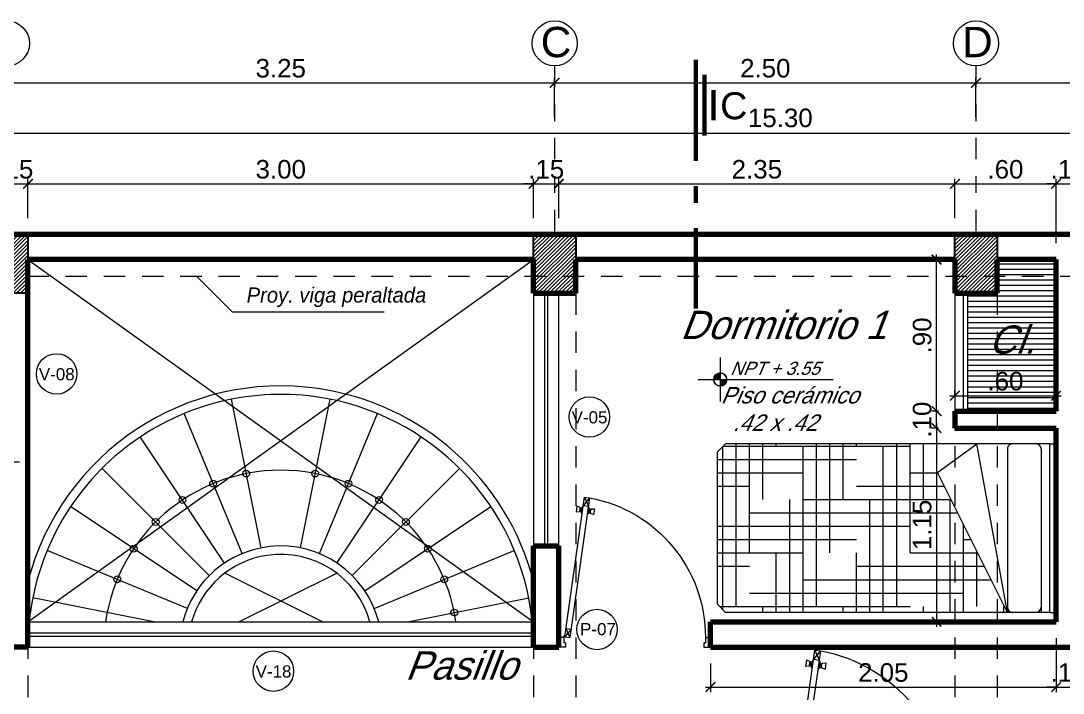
# Model space of a CAD drawing. Header units: millimetres. Extents: x 3779 to 7711, y 1445 to 3132.
# Drawn here: x 3859.78 to 3865.96, y 1469.61 to 1473.6 of the extents above; entities that cross this region are included whole.
import ezdxf

# ---------------------------------------------------------------- set-up
doc = ezdxf.new("R2010")
doc.units = ezdxf.units.MM
doc.header["$PDMODE"] = 3
for name, pattern in [('ACAD_ISO10W100', [18.5, 12, -3, 0.5, -3]), ('DASHDOTX2', [50.8, 25.4, -12.7, 0, -12.7]), ('HIDDEN', [9.525, 6.35, -3.175])]:
    doc.linetypes.add(name, pattern=pattern)
for name, color, linetype, lineweight in [('cotas', 7, 'Continuous', 5), ('EJES', 20, 'DASHDOTX2', 9), ('LINEA-DE-CORTE', 6, 'ACAD_ISO10W100', 60), ('MOBILIARIOS', 151, 'Continuous', 5), ('PERSONA', 7, 'Continuous', 9), ('pluma 0.0', 33, 'Continuous', 0), ('pluma 1', 1, 'Continuous', 9), ('pluma 1.5', 14, 'Continuous', 15), ('pluma 2', 2, 'Continuous', 20), ('pluma 2.5', 30, 'Continuous', 25), ('pluma 8', 98, 'Continuous', 80), ('proyecciones', 32, 'HIDDEN', 9), ('PUERTAS', 33, 'Continuous', 9), ('TEXTO', 7, 'Continuous', 9), ('TEXTURAS', 35, 'Continuous', 5)]:
    doc.layers.add(name, color=color, linetype=linetype, lineweight=lineweight)
doc.styles.add('nombreambiente', font='stylu.ttf', dxfattribs={"oblique": 20})
doc.styles.get("Standard").update_dxf_attribs({"font": 'arial.ttf'})
doc.styles.add('TIMES', font='arial.ttf', dxfattribs={"height": 0.11})
doc.dimstyles.new('julio', dxfattribs={"dimtxt": 0.11, "dimasz": 0.057, "dimexe": 0.03, "dimexo": 0.097, "dimgap": 0.0295, "dimtad": 1, "dimzin": 4, "dimdsep": 46, "dimtxsty": 'TIMES', "dimblk": 'ARCHTICK', "dimcen": 0, "dimdle": 0.03, "dimclrd": 256, "dimclre": 256, "dimclrt": 256, "dimadec": 0, "dimazin": 0, "dimtfac": 1, "dimtix": 1, "dimtmove": 2, "dimatfit": 2, "dimldrblk": 'ARCHTICK', "dimfxl": 1, "dimtolj": 1, "dimtzin": 0, "dimlwd": 5, "dimlwe": 5, "dimarcsym": 0})

# ---------------------------------------------------------------- blocks, each defined once
blk = doc.blocks.new('cama1')
at = {"layer": 'pluma 0.0'}
h = blk.add_hatch(dxfattribs=at)
h.set_pattern_fill('HOUND', color=256, scale=0.05)
h.set_pattern_definition([(0, (-1401.63408, -856.832175), (0.3175, 0.079375), [1.27, -0.635]), (90, (-1401.63408, -856.832175), (-0.079375, -0.3175), [1.27, -0.635])])
h.paths.add_polyline_path([(3891.7754, 1556.0798), (3891.7254, 1556.1298), (3891.7254, 1557.0298), (3891.7754, 1557.0798), (3893.0579, 1557.0798), (3893.104, 1556.9615), (3893.0337, 1556.9106), (3893.4481, 1556.0798)])
at = {"layer": 'MOBILIARIOS'}
for p, q in [((3891.7754, 1557.0798), (3891.7254, 1557.0298)), ((3891.7254, 1557.0298), (3891.7254, 1556.1298)), ((3893.2671, 1557.0798), (3891.7754, 1557.0798)), ((3893.0337, 1556.9106), (3893.2671, 1557.0798)), ((3893.4481, 1556.0798), (3893.2671, 1557.0798)), ((3893.6981, 1557.0798), (3893.2671, 1557.0798)), ((3893.4481, 1557.0498), (3893.4481, 1556.0798)), ((3893.6161, 1557.0798), (3893.4781, 1557.0798)), ((3893.6481, 1557.0478), (3893.6481, 1556.0798)), ((3893.6981, 1557.0798), (3893.6981, 1556.0798)), ((3893.6981, 1557.0798), (3893.7254, 1557.0798)), ((3893.7254, 1557.0798), (3893.7254, 1556.0798)), ((3893.4481, 1556.0798), (3893.0337, 1556.9106)), ((3891.7254, 1556.1298), (3891.7754, 1556.0798)), ((3893.4481, 1556.0798), (3891.7754, 1556.0798)), ((3893.6981, 1556.0798), (3893.4481, 1556.0798)), ((3893.6181, 1556.0798), (3893.4781, 1556.0798)), ((3893.6981, 1556.0798), (3893.7254, 1556.0798))]:
    blk.add_line(p, q, dxfattribs=at)
for centre, radius, start, end in [((3893.4781, 1557.0498), 0.03, 89.99998, 180.00004), ((3893.6161, 1557.0478), 0.032, 359.99992, 89.99995), ((3893.4781, 1556.1098), 0.03, 180, 270), ((3893.6181, 1556.1098), 0.03, 270.11268, 359.62857)]:
    blk.add_arc(centre, radius, start, end, dxfattribs=at)
blk = doc.blocks.new('eqwqewr')
at = {"layer": 'PUERTAS'}
for p, q in [((0.1178, 0.7625, 4483.175), (0.0879, 0.7582, 4483.175)), ((0.0879, 0.7582, 4483.175), (0.2051, -0.0706, 4483.175)), ((0.235, -0.0663, 4483.175), (0.1178, 0.7625, 4483.175)), ((0.0589, 0.6934, 4483.175), (0.0637, 0.6595, 4483.175)), ((0.0799, 0.6922, 4483.175), (0.0589, 0.6934, 4483.175)), ((0.0806, 0.6868, 4483.175), (0.0799, 0.6922, 4483.175)), ((0.084, 0.6873, 4483.175), (0.0806, 0.6868, 4483.175)), ((0.0828, 0.6718, 4483.175), (0.0806, 0.6868, 4483.175)), ((0.0862, 0.6723, 4483.175), (0.0828, 0.6718, 4483.175)), ((0.0828, 0.6718, 4483.175), (0.0835, 0.6664, 4483.175)), ((0.0871, 0.6898, 4483.175), (0.0837, 0.6893, 4483.175)), ((0.084, 0.6873, 4483.175), (0.0837, 0.6893, 4483.175)), ((0.0862, 0.6723, 4483.175), (0.084, 0.6873, 4483.175)), ((0.0862, 0.6723, 4483.175), (0.0864, 0.6703, 4483.175)), ((0.0898, 0.6708, 4483.175), (0.0864, 0.6703, 4483.175)), ((0.0902, 0.693, 4483.175), (0.0868, 0.6925, 4483.175)), ((0.0871, 0.6898, 4483.175), (0.0868, 0.6925, 4483.175)), ((0.0898, 0.6708, 4483.175), (0.0871, 0.6898, 4483.175)), ((0.0898, 0.6708, 4483.175), (0.0902, 0.6681, 4483.175)), ((0.0942, 0.704, 4483.175), (0.0902, 0.693, 4483.175)), ((0.0936, 0.6685, 4483.175), (0.0902, 0.693, 4483.175)), ((0.0936, 0.6685, 4483.175), (0.0902, 0.6681, 4483.175)), ((0.1005, 0.6591, 4483.175), (0.0936, 0.6685, 4483.175)), ((0.0955, 0.7042, 4483.175), (0.0942, 0.704, 4483.175)), ((0.1005, 0.6591, 4483.175), (0.0942, 0.704, 4483.175)), ((0.1248, 0.713, 4483.175), (0.0949, 0.7087, 4483.175)), ((0.0987, 0.6817, 4483.175), (0.0987, 0.6817, 4483.175)), ((0.0987, 0.6817, 4483.175), (0.0987, 0.6817, 4483.175)), ((0.1254, 0.7084, 4483.175), (0.1268, 0.7086, 4483.175)), ((0.1331, 0.6637, 4483.175), (0.1268, 0.7086, 4483.175)), ((0.1268, 0.7086, 4483.175), (0.1336, 0.6992, 4483.175)), ((0.1331, 0.6637, 4483.175), (0.1371, 0.6747, 4483.175)), ((0.1336, 0.6992, 4483.175), (0.137, 0.6996, 4483.175)), ((0.1371, 0.6747, 4483.175), (0.1336, 0.6992, 4483.175)), ((0.1374, 0.6969, 4483.175), (0.137, 0.6996, 4483.175)), ((0.1371, 0.6747, 4483.175), (0.1405, 0.6752, 4483.175)), ((0.1374, 0.6969, 4483.175), (0.1408, 0.6974, 4483.175)), ((0.1401, 0.6779, 4483.175), (0.1374, 0.6969, 4483.175)), ((0.1401, 0.6779, 4483.175), (0.1435, 0.6784, 4483.175)), ((0.1401, 0.6779, 4483.175), (0.1405, 0.6752, 4483.175)), ((0.1411, 0.6954, 4483.175), (0.1408, 0.6974, 4483.175)), ((0.1411, 0.6954, 4483.175), (0.1445, 0.6958, 4483.175)), ((0.1432, 0.6804, 4483.175), (0.1411, 0.6954, 4483.175)), ((0.1432, 0.6804, 4483.175), (0.1466, 0.6809, 4483.175)), ((0.1432, 0.6804, 4483.175), (0.1435, 0.6784, 4483.175)), ((0.1437, 0.7013, 4483.175), (0.1635, 0.7082, 4483.175)), ((0.1445, 0.6958, 4483.175), (0.1437, 0.7013, 4483.175)), ((0.1466, 0.6809, 4483.175), (0.1445, 0.6958, 4483.175)), ((0.1466, 0.6809, 4483.175), (0.1474, 0.6755, 4483.175)), ((0.1474, 0.6755, 4483.175), (0.1684, 0.6743, 4483.175)), ((0.1635, 0.7082, 4483.175), (0.1684, 0.6743, 4483.175)), ((0.0835, 0.6664, 4483.175), (0.0637, 0.6595, 4483.175)), ((0.1019, 0.6593, 4483.175), (0.1005, 0.6591, 4483.175)), ((0.1318, 0.6635, 4483.175), (0.1331, 0.6637, 4483.175)), ((0.228, -0.0168, 4483.175), (0.1981, -0.021, 4483.175)), ((-0.5995, -0.0707, 4483.175), (-0.6297, -0.0707, 4483.175)), ((-0.6297, -0.0707, 4483.175), (-0.6297, -0.1273, 4483.175)), ((-0.5995, -0.0707, 4483.175), (-0.5995, -0.1019, 4483.175)), ((-0.5909, -0.1019, 4483.175), (-0.5995, -0.1019, 4483.175)), ((-0.5909, -0.1019, 4483.175), (-0.5909, -0.1273, 4483.175)), ((0.235, -0.0663, 4483.175), (0.2051, -0.0706, 4483.175)), ((0.2315, -0.1019, 4483.175), (0.2401, -0.1019, 4483.175)), ((0.2315, -0.1019, 4483.175), (0.2315, -0.1273, 4483.175)), ((0.2401, -0.0707, 4483.175), (0.2401, -0.1019, 4483.175)), ((0.2401, -0.0707, 4483.175), (0.2703, -0.0707, 4483.175)), ((0.2401, -0.0707, 4483.175), (0.2401, -0.1019, 4483.175)), ((0.2703, -0.0707, 4483.175), (0.2703, -0.1273, 4483.175)), ((-0.5909, -0.1273, 4483.175), (-0.6297, -0.1273, 4483.175)), ((0.2315, -0.1273, 4483.175), (0.2703, -0.1273, 4483.175))]:
    blk.add_line(p, q, dxfattribs=at)
for radius in [0.00461, 0.000461]:
    blk.add_circle((0.2397, -0.0661, 4483.175), radius, dxfattribs=at)
at = {"layer": 'TEXTURAS', "linetype": 'Continuous', "extrusion": (-4.60854e-07, -6.59516e-08, 1)}
for p, q in [((0.0879, 0.7582, 4483.175), (0.1248, 0.713, 4483.175)), ((0.1178, 0.7625, 4483.175), (0.0949, 0.7087, 4483.175)), ((0.1981, -0.021, 4483.175), (0.235, -0.0663, 4483.175)), ((0.228, -0.0168, 4483.175), (0.2051, -0.0706, 4483.175))]:
    blk.add_line(p, q, dxfattribs=at)
at = {"layer": 'TEXTURAS'}
blk.add_arc((0.2406, -0.0678, 4483.175), 0.8401, 100.4752, 180.1986, dxfattribs=at)
blk = doc.blocks.new('iiuyu')
at = {"layer": 'pluma 1', "ltscale": 0.3}
h = blk.add_hatch(color=256, dxfattribs=at)
h.paths.add_polyline_path([(1118.6362, 393.0279, 0.414214), (1118.5977, 392.9893), (1118.6362, 392.9893)])
h.paths.add_polyline_path([(1118.6747, 392.9893), (1118.6362, 392.9893), (1118.6362, 392.9508, 0.414214)])
for p, q in [((1118.6362, 393.1195), (1118.6362, 392.8592)), ((1118.506, 392.9893), (1119.307, 392.9893))]:
    blk.add_line(p, q, dxfattribs=at)
blk.add_circle((1118.6362, 392.9893), 0.0385, dxfattribs=at)
for start, end in [(0, 180), (180, 0)]:
    blk.add_arc((1118.6362, 392.9893), 0.0385, start, end, dxfattribs=at)
blk = doc.blocks.new('_ArchTick')
at = {"color": 0, "linetype": 'ByBlock', "lineweight": 40, "const_width": 0.15}
blk.add_lwpolyline([(-0.5, -0.5), (0.5, 0.5)], dxfattribs=at)
blk = doc.blocks.new('*D320')
at = {"layer": 'cotas', "lineweight": 5, "transparency": 16777216}
for p, q in [((3856.492, 1472.9346), (3871.852, 1472.9346)), ((3856.522, 1472.4316), (3856.522, 1472.9646)), ((3871.822, 1472.4316), (3871.822, 1472.9646))]:
    blk.add_line(p, q, dxfattribs=at)
at = {"layer": 'Defpoints', "color": 0, "transparency": 16777216}
for p in [(3871.822, 1472.9346), (3856.522, 1472.3346), (3871.822, 1472.3346)]:
    blk.add_point(p, dxfattribs=at)
at = {"layer": 'cotas', "lineweight": 5, "transparency": 16777216, "xscale": 0.057, "yscale": 0.057, "zscale": 0.057, "rotation": 180}
blk.add_blockref('_ArchTick', (3856.522, 1472.9346), dxfattribs=at)
at = {"layer": 'cotas', "lineweight": 5, "transparency": 16777216, "xscale": 0.057, "yscale": 0.057, "zscale": 0.057}
blk.add_blockref('_ArchTick', (3871.822, 1472.9346), dxfattribs=at)
at = {"layer": 'cotas', "transparency": 16777216, "insert": (3864.2861, 1473.0254), "char_height": 0.11, "attachment_point": 5, "style": 'TIMES'}
blk.add_mtext('\\A1;15.30', dxfattribs=at)
blk = doc.blocks.new('*D237')
at = {"layer": 'cotas', "lineweight": 5, "transparency": 16777216}
for p, q in [((3859.667, 1473.2346), (3862.977, 1473.2346)), ((3859.697, 1473.0316), (3859.697, 1473.2646)), ((3862.947, 1473.0316), (3862.947, 1473.2646))]:
    blk.add_line(p, q, dxfattribs=at)
at = {"layer": 'Defpoints', "color": 0, "transparency": 16777216}
for p in [(3862.947, 1473.2346), (3859.697, 1472.9346), (3862.947, 1472.9346)]:
    blk.add_point(p, dxfattribs=at)
at = {"layer": 'cotas', "lineweight": 5, "transparency": 16777216, "xscale": 0.057, "yscale": 0.057, "zscale": 0.057, "rotation": 180}
blk.add_blockref('_ArchTick', (3859.697, 1473.2346), dxfattribs=at)
at = {"layer": 'cotas', "lineweight": 5, "transparency": 16777216, "xscale": 0.057, "yscale": 0.057, "zscale": 0.057}
blk.add_blockref('_ArchTick', (3862.947, 1473.2346), dxfattribs=at)
at = {"layer": 'cotas', "transparency": 16777216, "insert": (3861.322, 1473.3203), "char_height": 0.11, "attachment_point": 5, "style": 'TIMES'}
blk.add_mtext('\\A1;3.25', dxfattribs=at)
blk = doc.blocks.new('*D238')
at = {"layer": 'cotas', "lineweight": 5, "transparency": 16777216}
for p, q in [((3862.917, 1473.2346), (3865.477, 1473.2346)), ((3862.947, 1473.0316), (3862.947, 1473.2646)), ((3865.447, 1473.0316), (3865.447, 1473.2646))]:
    blk.add_line(p, q, dxfattribs=at)
at = {"layer": 'Defpoints', "color": 0, "transparency": 16777216}
for p in [(3865.447, 1473.2346), (3862.947, 1472.9346), (3865.447, 1472.9346)]:
    blk.add_point(p, dxfattribs=at)
at = {"layer": 'cotas', "lineweight": 5, "transparency": 16777216, "xscale": 0.057, "yscale": 0.057, "zscale": 0.057, "rotation": 180}
blk.add_blockref('_ArchTick', (3862.947, 1473.2346), dxfattribs=at)
at = {"layer": 'cotas', "lineweight": 5, "transparency": 16777216, "xscale": 0.057, "yscale": 0.057, "zscale": 0.057}
blk.add_blockref('_ArchTick', (3865.447, 1473.2346), dxfattribs=at)
at = {"layer": 'cotas', "transparency": 16777216, "insert": (3864.197, 1473.3202), "char_height": 0.11, "attachment_point": 5, "style": 'TIMES'}
blk.add_mtext('\\A1;2.50', dxfattribs=at)
blk = doc.blocks.new('*D239')
at = {"layer": 'cotas', "lineweight": 5, "transparency": 16777216}
for p, q in [((3865.417, 1473.2346), (3867.477, 1473.2346)), ((3865.447, 1473.0316), (3865.447, 1473.2646)), ((3867.447, 1473.0316), (3867.447, 1473.2646))]:
    blk.add_line(p, q, dxfattribs=at)
at = {"layer": 'Defpoints', "color": 0, "transparency": 16777216}
for p in [(3867.447, 1473.2346), (3865.447, 1472.9346), (3867.447, 1472.9346)]:
    blk.add_point(p, dxfattribs=at)
at = {"layer": 'cotas', "lineweight": 5, "transparency": 16777216, "xscale": 0.057, "yscale": 0.057, "zscale": 0.057, "rotation": 180}
blk.add_blockref('_ArchTick', (3865.447, 1473.2346), dxfattribs=at)
at = {"layer": 'cotas', "lineweight": 5, "transparency": 16777216, "xscale": 0.057, "yscale": 0.057, "zscale": 0.057}
blk.add_blockref('_ArchTick', (3867.447, 1473.2346), dxfattribs=at)
at = {"layer": 'cotas', "transparency": 16777216, "insert": (3866.3272, 1473.3253), "char_height": 0.11, "attachment_point": 5, "style": 'TIMES'}
blk.add_mtext('\\A1;2.00', dxfattribs=at)
blk = doc.blocks.new('*D245')
at = {"layer": 'cotas', "lineweight": 5, "transparency": 16777216}
for p, q in [((3862.822, 1472.6346), (3862.765, 1472.6346)), ((3862.822, 1472.4316), (3862.822, 1472.6646)), ((3862.822, 1472.6346), (3862.972, 1472.6346)), ((3862.972, 1472.4316), (3862.972, 1472.6646)), ((3862.972, 1472.6346), (3863.029, 1472.6346))]:
    blk.add_line(p, q, dxfattribs=at)
at = {"layer": 'Defpoints', "color": 0, "transparency": 16777216}
for p in [(3862.972, 1472.6346), (3862.822, 1472.3346), (3862.972, 1472.3346)]:
    blk.add_point(p, dxfattribs=at)
at = {"layer": 'cotas', "lineweight": 5, "transparency": 16777216, "xscale": 0.057, "yscale": 0.057, "zscale": 0.057}
blk.add_blockref('_ArchTick', (3862.822, 1472.6346), dxfattribs=at)
at = {"layer": 'cotas', "lineweight": 5, "transparency": 16777216, "xscale": 0.057, "yscale": 0.057, "zscale": 0.057, "rotation": 180}
blk.add_blockref('_ArchTick', (3862.972, 1472.6346), dxfattribs=at)
at = {"layer": 'cotas', "transparency": 16777216, "insert": (3862.897, 1472.7202), "char_height": 0.11, "attachment_point": 5, "style": 'TIMES'}
blk.add_mtext('\\A1;.15', dxfattribs=at)
blk = doc.blocks.new('*D246')
at = {"layer": 'cotas', "lineweight": 5, "transparency": 16777216}
for p, q in [((3862.942, 1472.6346), (3865.352, 1472.6346)), ((3862.972, 1472.4316), (3862.972, 1472.6646)), ((3865.322, 1472.4316), (3865.322, 1472.6646))]:
    blk.add_line(p, q, dxfattribs=at)
at = {"layer": 'Defpoints', "color": 0, "transparency": 16777216}
for p in [(3865.322, 1472.6346), (3862.972, 1472.3346), (3865.322, 1472.3346)]:
    blk.add_point(p, dxfattribs=at)
at = {"layer": 'cotas', "lineweight": 5, "transparency": 16777216, "xscale": 0.057, "yscale": 0.057, "zscale": 0.057, "rotation": 180}
blk.add_blockref('_ArchTick', (3862.972, 1472.6346), dxfattribs=at)
at = {"layer": 'cotas', "lineweight": 5, "transparency": 16777216, "xscale": 0.057, "yscale": 0.057, "zscale": 0.057}
blk.add_blockref('_ArchTick', (3865.322, 1472.6346), dxfattribs=at)
at = {"layer": 'cotas', "transparency": 16777216, "insert": (3864.147, 1472.7203), "char_height": 0.11, "attachment_point": 5, "style": 'TIMES'}
blk.add_mtext('\\A1;2.35', dxfattribs=at)
blk = doc.blocks.new('*D273')
at = {"layer": 'cotas', "lineweight": 5, "transparency": 16777216}
for p, q in [((3859.792, 1472.6346), (3862.852, 1472.6346)), ((3859.822, 1472.4316), (3859.822, 1472.6646)), ((3862.822, 1472.4316), (3862.822, 1472.6646))]:
    blk.add_line(p, q, dxfattribs=at)
at = {"layer": 'Defpoints', "color": 0, "transparency": 16777216}
for p in [(3862.822, 1472.6346), (3859.822, 1472.3346), (3862.822, 1472.3346)]:
    blk.add_point(p, dxfattribs=at)
at = {"layer": 'cotas', "lineweight": 5, "transparency": 16777216, "xscale": 0.057, "yscale": 0.057, "zscale": 0.057, "rotation": 180}
blk.add_blockref('_ArchTick', (3859.822, 1472.6346), dxfattribs=at)
at = {"layer": 'cotas', "lineweight": 5, "transparency": 16777216, "xscale": 0.057, "yscale": 0.057, "zscale": 0.057}
blk.add_blockref('_ArchTick', (3862.822, 1472.6346), dxfattribs=at)
at = {"layer": 'cotas', "transparency": 16777216, "insert": (3861.322, 1472.7203), "char_height": 0.11, "attachment_point": 5, "style": 'TIMES'}
blk.add_mtext('\\A1;3.00', dxfattribs=at)
blk = doc.blocks.new('*D333')
at = {"layer": 'cotas', "lineweight": 5, "transparency": 16777216}
for p, q in [((3865.292, 1472.6346), (3865.952, 1472.6346)), ((3865.322, 1472.4316), (3865.322, 1472.6646)), ((3865.922, 1472.2816), (3865.922, 1472.6646))]:
    blk.add_line(p, q, dxfattribs=at)
at = {"layer": 'Defpoints', "color": 0, "transparency": 16777216}
for p in [(3865.922, 1472.6346), (3865.322, 1472.3346), (3865.922, 1472.1846)]:
    blk.add_point(p, dxfattribs=at)
at = {"layer": 'cotas', "lineweight": 5, "transparency": 16777216, "xscale": 0.057, "yscale": 0.057, "zscale": 0.057, "rotation": 180}
blk.add_blockref('_ArchTick', (3865.322, 1472.6346), dxfattribs=at)
at = {"layer": 'cotas', "lineweight": 5, "transparency": 16777216, "xscale": 0.057, "yscale": 0.057, "zscale": 0.057}
blk.add_blockref('_ArchTick', (3865.922, 1472.6346), dxfattribs=at)
at = {"layer": 'cotas', "transparency": 16777216, "insert": (3865.622, 1472.7202), "char_height": 0.11, "attachment_point": 5, "style": 'TIMES'}
blk.add_mtext('\\A1;.60', dxfattribs=at)
blk = doc.blocks.new('*D334')
at = {"layer": 'cotas', "lineweight": 5, "transparency": 16777216}
for p, q in [((3865.922, 1472.6346), (3865.865, 1472.6346)), ((3865.922, 1472.2816), (3865.922, 1472.6646)), ((3865.922, 1472.6346), (3866.072, 1472.6346)), ((3866.072, 1472.2816), (3866.072, 1472.6646)), ((3866.072, 1472.6346), (3866.129, 1472.6346))]:
    blk.add_line(p, q, dxfattribs=at)
at = {"layer": 'Defpoints', "color": 0, "transparency": 16777216}
for p in [(3866.072, 1472.6346), (3865.922, 1472.1846), (3866.072, 1472.1846)]:
    blk.add_point(p, dxfattribs=at)
at = {"layer": 'cotas', "lineweight": 5, "transparency": 16777216, "xscale": 0.057, "yscale": 0.057, "zscale": 0.057}
blk.add_blockref('_ArchTick', (3865.922, 1472.6346), dxfattribs=at)
at = {"layer": 'cotas', "lineweight": 5, "transparency": 16777216, "xscale": 0.057, "yscale": 0.057, "zscale": 0.057, "rotation": 180}
blk.add_blockref('_ArchTick', (3866.072, 1472.6346), dxfattribs=at)
at = {"layer": 'cotas', "transparency": 16777216, "insert": (3865.997, 1472.7202), "char_height": 0.11, "attachment_point": 5, "style": 'TIMES'}
blk.add_mtext('\\A1;.15', dxfattribs=at)
blk = doc.blocks.new('*D336')
at = {"layer": 'cotas', "lineweight": 5, "transparency": 16777216}
for p, q in [((3859.672, 1472.6346), (3859.615, 1472.6346)), ((3859.672, 1472.4316), (3859.672, 1472.6646)), ((3859.672, 1472.6346), (3859.822, 1472.6346)), ((3859.822, 1472.4316), (3859.822, 1472.6646)), ((3859.822, 1472.6346), (3859.879, 1472.6346))]:
    blk.add_line(p, q, dxfattribs=at)
at = {"layer": 'Defpoints', "color": 0, "transparency": 16777216}
for p in [(3859.822, 1472.6346), (3859.672, 1472.3346), (3859.822, 1472.3346)]:
    blk.add_point(p, dxfattribs=at)
at = {"layer": 'cotas', "lineweight": 5, "transparency": 16777216, "xscale": 0.057, "yscale": 0.057, "zscale": 0.057}
blk.add_blockref('_ArchTick', (3859.672, 1472.6346), dxfattribs=at)
at = {"layer": 'cotas', "lineweight": 5, "transparency": 16777216, "xscale": 0.057, "yscale": 0.057, "zscale": 0.057, "rotation": 180}
blk.add_blockref('_ArchTick', (3859.822, 1472.6346), dxfattribs=at)
at = {"layer": 'cotas', "transparency": 16777216, "insert": (3859.747, 1472.7202), "char_height": 0.11, "attachment_point": 5, "style": 'TIMES'}
blk.add_mtext('\\A1;.15', dxfattribs=at)
blk = doc.blocks.new('*D297')
at = {"layer": 'cotas', "lineweight": 5, "transparency": 16777216}
for p, q in [((3865.922, 1469.9376), (3865.922, 1469.617)), ((3863.872, 1469.7876), (3863.872, 1469.617)), ((3863.842, 1469.647), (3865.952, 1469.647))]:
    blk.add_line(p, q, dxfattribs=at)
at = {"layer": 'Defpoints', "color": 0, "transparency": 16777216}
for p in [(3865.922, 1470.0346), (3863.872, 1469.8846), (3865.922, 1469.647)]:
    blk.add_point(p, dxfattribs=at)
at = {"layer": 'cotas', "lineweight": 5, "transparency": 16777216, "xscale": 0.057, "yscale": 0.057, "zscale": 0.057, "rotation": 180}
blk.add_blockref('_ArchTick', (3863.872, 1469.647), dxfattribs=at)
at = {"layer": 'cotas', "lineweight": 5, "transparency": 16777216, "xscale": 0.057, "yscale": 0.057, "zscale": 0.057}
blk.add_blockref('_ArchTick', (3865.922, 1469.647), dxfattribs=at)
at = {"layer": 'cotas', "transparency": 16777216, "insert": (3864.897, 1469.7327), "char_height": 0.11, "attachment_point": 5, "style": 'TIMES'}
blk.add_mtext('\\A1;2.05', dxfattribs=at)
blk = doc.blocks.new('*D298')
at = {"layer": 'cotas', "lineweight": 5, "transparency": 16777216}
for p, q in [((3865.922, 1469.9376), (3865.922, 1469.617)), ((3866.072, 1469.9376), (3866.072, 1469.617)), ((3865.922, 1469.647), (3865.865, 1469.647)), ((3865.922, 1469.647), (3866.072, 1469.647)), ((3866.072, 1469.647), (3866.129, 1469.647))]:
    blk.add_line(p, q, dxfattribs=at)
at = {"layer": 'Defpoints', "color": 0, "transparency": 16777216}
for p in [(3865.922, 1470.0346), (3866.072, 1470.0346), (3866.072, 1469.647)]:
    blk.add_point(p, dxfattribs=at)
at = {"layer": 'cotas', "lineweight": 5, "transparency": 16777216, "xscale": 0.057, "yscale": 0.057, "zscale": 0.057}
blk.add_blockref('_ArchTick', (3865.922, 1469.647), dxfattribs=at)
at = {"layer": 'cotas', "lineweight": 5, "transparency": 16777216, "xscale": 0.057, "yscale": 0.057, "zscale": 0.057, "rotation": 180}
blk.add_blockref('_ArchTick', (3866.072, 1469.647), dxfattribs=at)
at = {"layer": 'cotas', "transparency": 16777216, "insert": (3865.997, 1469.7327), "char_height": 0.11, "attachment_point": 5, "style": 'TIMES'}
blk.add_mtext('\\A1;.15', dxfattribs=at)
blk = doc.blocks.new('*D307')
at = {"layer": 'cotas', "lineweight": 5, "transparency": 16777216}
for p, q in [((3865.292, 1471.3767), (3865.952, 1471.3767)), ((3865.322, 1471.3816), (3865.322, 1471.4067)), ((3865.922, 1471.3816), (3865.922, 1471.4067))]:
    blk.add_line(p, q, dxfattribs=at)
at = {"layer": 'Defpoints', "color": 0, "transparency": 16777216}
for p in [(3865.922, 1471.3767), (3865.322, 1471.2846), (3865.922, 1471.2846)]:
    blk.add_point(p, dxfattribs=at)
at = {"layer": 'cotas', "lineweight": 5, "transparency": 16777216, "xscale": 0.057, "yscale": 0.057, "zscale": 0.057, "rotation": 180}
blk.add_blockref('_ArchTick', (3865.322, 1471.3767), dxfattribs=at)
at = {"layer": 'cotas', "lineweight": 5, "transparency": 16777216, "xscale": 0.057, "yscale": 0.057, "zscale": 0.057}
blk.add_blockref('_ArchTick', (3865.922, 1471.3767), dxfattribs=at)
at = {"layer": 'cotas', "transparency": 16777216, "insert": (3865.622, 1471.4624), "char_height": 0.11, "attachment_point": 5, "style": 'TIMES'}
blk.add_mtext('\\A1;.60', dxfattribs=at)
blk = doc.blocks.new('*D308')
at = {"layer": 'cotas', "lineweight": 5, "transparency": 16777216}
for p, q in [((3865.2136, 1471.2846), (3865.2136, 1471.3416)), ((3865.225, 1471.2846), (3865.1836, 1471.2846)), ((3865.2136, 1471.1846), (3865.2136, 1471.2846)), ((3865.225, 1471.1846), (3865.1836, 1471.1846)), ((3865.2136, 1471.1846), (3865.2136, 1471.1276))]:
    blk.add_line(p, q, dxfattribs=at)
at = {"layer": 'Defpoints', "color": 0, "transparency": 16777216}
for p in [(3865.2136, 1471.2846), (3865.322, 1471.2846), (3865.322, 1471.1846)]:
    blk.add_point(p, dxfattribs=at)
at = {"layer": 'cotas', "lineweight": 5, "transparency": 16777216, "xscale": 0.057, "yscale": 0.057, "zscale": 0.057}
for p, rotation in [((3865.2136, 1471.2846), 270), ((3865.2136, 1471.1846), 90)]:
    blk.add_blockref('_ArchTick', p, dxfattribs=dict(at, rotation=rotation))
at = {"layer": 'cotas', "transparency": 16777216, "insert": (3865.128, 1471.2346), "char_height": 0.11, "attachment_point": 5, "rotation": 90, "style": 'TIMES'}
blk.add_mtext('\\A1;.10', dxfattribs=at)
blk = doc.blocks.new('*D309')
at = {"layer": 'cotas', "lineweight": 5, "transparency": 16777216}
for p, q in [((3865.225, 1472.1846), (3865.1836, 1472.1846)), ((3865.2136, 1471.2546), (3865.2136, 1472.2146)), ((3865.225, 1471.2846), (3865.1836, 1471.2846))]:
    blk.add_line(p, q, dxfattribs=at)
at = {"layer": 'Defpoints', "color": 0, "transparency": 16777216}
for p in [(3865.2136, 1472.1846), (3865.322, 1472.1846), (3865.322, 1471.2846)]:
    blk.add_point(p, dxfattribs=at)
at = {"layer": 'cotas', "lineweight": 5, "transparency": 16777216, "xscale": 0.057, "yscale": 0.057, "zscale": 0.057}
for p, rotation in [((3865.2136, 1472.1846), 90), ((3865.2136, 1471.2846), 270)]:
    blk.add_blockref('_ArchTick', p, dxfattribs=dict(at, rotation=rotation))
at = {"layer": 'cotas', "transparency": 16777216, "insert": (3865.128, 1471.7346), "char_height": 0.11, "attachment_point": 5, "rotation": 90, "style": 'TIMES'}
blk.add_mtext('\\A1;.90', dxfattribs=at)
blk = doc.blocks.new('*D310')
at = {"layer": 'cotas', "lineweight": 5, "transparency": 16777216}
for p, q in [((3865.2136, 1471.2146), (3865.2136, 1470.0046)), ((3865.225, 1471.1846), (3865.1836, 1471.1846)), ((3865.359, 1470.0346), (3865.1836, 1470.0346))]:
    blk.add_line(p, q, dxfattribs=at)
at = {"layer": 'Defpoints', "color": 0, "transparency": 16777216}
for p in [(3865.322, 1471.1846), (3865.2136, 1470.0346), (3865.456, 1470.0346)]:
    blk.add_point(p, dxfattribs=at)
at = {"layer": 'cotas', "lineweight": 5, "transparency": 16777216, "xscale": 0.057, "yscale": 0.057, "zscale": 0.057}
for p, rotation in [((3865.2136, 1471.1846), 90), ((3865.2136, 1470.0346), 270)]:
    blk.add_blockref('_ArchTick', p, dxfattribs=dict(at, rotation=rotation))
at = {"layer": 'cotas', "transparency": 16777216, "insert": (3865.128, 1470.6096), "char_height": 0.11, "attachment_point": 5, "rotation": 90, "style": 'TIMES'}
blk.add_mtext('\\A1;1.15', dxfattribs=at)

msp = doc.modelspace()

# ---------------------------------------------------------------- hatches: boundary and pattern name
at = {"layer": 'TEXTURAS'}
h = msp.add_hatch(dxfattribs=at)
h.set_pattern_fill('LINE', color=256, scale=0.005, angle=45)
h.set_pattern_definition([(45, (5.708548, -73.21544), (-0.01122532015, 0.01122532015), [])])
h.paths.add_polyline_path([(3859.822, 1472.1846), (3859.822, 1472.3346), (3859.572, 1472.3346), (3859.572, 1471.9846), (3859.822, 1471.9846)])
h = msp.add_hatch(dxfattribs=at)
h.set_pattern_fill('LINE', color=256, scale=0.005, angle=45)
h.set_pattern_definition([(45, (8.958548, -73.21544), (-0.01122532015, 0.01122532015), [])])
h.paths.add_polyline_path([(3863.072, 1472.1846), (3863.072, 1472.3346), (3862.822, 1472.3346), (3862.822, 1471.9846), (3863.072, 1471.9846)])
h = msp.add_hatch(dxfattribs=at)
h.set_pattern_fill('LINE', color=256, scale=0.005, angle=45)
h.set_pattern_definition([(45, (11.458548, -73.21544), (-0.01122532015, 0.01122532015), [])])
h.paths.add_polyline_path([(3865.572, 1472.1846), (3865.572, 1472.3346), (3865.322, 1472.3346), (3865.322, 1471.9846), (3865.572, 1471.9846)])
h = msp.add_hatch(dxfattribs=at)
h.set_pattern_fill('LINE', color=256, scale=0.01)
h.set_pattern_definition([(0, (2.658548, -85.938945), (0, 0.03175), [])])
h.paths.add_polyline_path([(3865.397, 1471.2846), (3865.922, 1471.2846), (3865.922, 1472.1846), (3865.572, 1472.1846), (3865.572, 1471.9846), (3865.397, 1471.9846)])

# ---------------------------------------------------------------- linework, layer by layer
at = {"layer": 'EJES', "ltscale": 0.005}
for p, q in [((3862.947, 1473.3346), (3862.947, 1472.3346)), ((3865.447, 1473.3346), (3865.447, 1472.3346))]:
    msp.add_line(p, q, dxfattribs=at)
at = {"layer": 'LINEA-DE-CORTE', "ltscale": 0.05}
for p, q in [((3863.7854, 1473.371), (3863.7854, 1471.8949)), ((3863.8372, 1473.2813), (3863.8372, 1472.9224)), ((3863.889, 1473.1916), (3863.889, 1473.0121))]:
    msp.add_line(p, q, dxfattribs=at)
at = {"layer": 'pluma 0.0'}
for p, q in [((3859.822, 1472.1846), (3862.822, 1470.0346)), ((3859.822, 1470.0346), (3862.822, 1472.1846)), ((3861.2049, 1470.473), (3861.0294, 1471.3557)), ((3861.4391, 1470.473), (3861.6146, 1471.3557)), ((3861.0924, 1470.4389), (3860.748, 1471.2704)), ((3861.5516, 1470.4389), (3861.896, 1471.2704)), ((3860.9887, 1470.3834), (3860.4886, 1471.1318)), ((3861.6553, 1470.3834), (3862.1554, 1471.1318)), ((3860.8977, 1470.3088), (3860.2613, 1470.9452)), ((3861.7463, 1470.3088), (3862.3827, 1470.9452)), ((3860.8231, 1470.2179), (3860.0748, 1470.7179)), ((3861.8209, 1470.2179), (3862.5692, 1470.7179)), ((3860.7677, 1470.1142), (3859.9362, 1470.4586)), ((3861.8763, 1470.1142), (3862.7078, 1470.4586)), ((3861.5703, 1470.0346), (3860.99, 1470.3231)), ((3861.0737, 1470.0346), (3861.654, 1470.3231)), ((3860.5679, 1470.0346), (3859.8508, 1470.1772)), ((3862.0761, 1470.0346), (3862.7932, 1470.1772))]:
    msp.add_line(p, q, dxfattribs=at)
for centre in [(3861.1172, 1470.9144), (3861.5268, 1470.9144), (3860.9202, 1470.8546), (3861.7238, 1470.8546), (3860.7387, 1470.7576), (3861.9054, 1470.7576), (3860.5795, 1470.627), (3862.0645, 1470.627), (3860.449, 1470.4679), (3862.195, 1470.4679), (3860.3519, 1470.2864), (3862.2921, 1470.2864), (3862.3518, 1470.0894)]:
    msp.add_circle(centre, 0.02, dxfattribs=at)
for radius, start, end in [(1.55, 81.83361, 165.40745), (1.5, 82.12331, 174.26083), (1.55, 14.59255, 81.83361), (1.5, 5.73917, 82.12331), (1.05, 8.21321, 171.78679), (0.6, 96.21052, 165.52249), (0.6, 14.47751, 96.21052), (0.55, 98.44035, 164.17338), (0.55, 15.82662, 98.44035)]:
    msp.add_arc((3861.322, 1469.8846), radius, start, end, dxfattribs=at)
at = {"layer": 'pluma 1'}
for p, q in [((3862.887, 1471.9846), (3862.887, 1470.4846)), ((3862.907, 1470.4846), (3862.907, 1471.9846)), ((3865.372, 1471.9846), (3865.372, 1471.2846)), ((3865.397, 1471.9846), (3865.397, 1471.2846)), ((3859.822, 1469.9696), (3862.822, 1469.9696)), ((3859.822, 1469.9496), (3862.822, 1469.9496))]:
    msp.add_line(p, q, dxfattribs=at)
for centre, radius in [((3859.697, 1473.4685), 0.1339), ((3862.947, 1473.4685), 0.1339), ((3865.447, 1473.4685), 0.1339), ((3859.992, 1471.5061), 0.12), ((3859.992, 1471.5061), 0.12), ((3863.1532, 1471.25), 0.12), ((3863.1984, 1469.9886), 0.12), ((3861.2782, 1469.7412), 0.12)]:
    msp.add_circle(centre, radius, dxfattribs=at)
at = {"layer": 'pluma 1.5'}
msp.add_line((3865.322, 1471.9846), (3865.322, 1471.2846), dxfattribs=at)
at = {"layer": 'pluma 2'}
for p, q in [((3862.822, 1471.9846), (3862.822, 1470.4846)), ((3862.972, 1470.4846), (3862.972, 1471.9846)), ((3859.822, 1470.0346), (3862.822, 1470.0346)), ((3859.822, 1469.8846), (3862.822, 1469.8846))]:
    msp.add_line(p, q, dxfattribs=at)
at = {"layer": 'pluma 2.5'}
for points in [[(3859.822, 1471.9846), (3859.572, 1471.9846), (3859.572, 1472.3346), (3859.822, 1472.3346)], [(3863.072, 1471.9846), (3862.822, 1471.9846), (3862.822, 1472.3346), (3863.072, 1472.3346)], [(3865.572, 1471.9846), (3865.322, 1471.9846), (3865.322, 1472.3346), (3865.572, 1472.3346)]]:
    msp.add_lwpolyline(points, close=True, dxfattribs=at)
at = {"layer": 'pluma 8'}
for p, q in [((3871.822, 1472.3346), (3856.522, 1472.3346)), ((3870.922, 1472.3346), (3856.522, 1472.3346)), ((3862.822, 1472.1846), (3859.822, 1472.1846)), ((3859.822, 1471.9846), (3859.822, 1472.1846)), ((3862.822, 1471.9846), (3862.822, 1472.1846)), ((3865.322, 1472.1846), (3863.072, 1472.1846)), ((3863.072, 1471.9846), (3863.072, 1472.1846)), ((3865.322, 1472.1846), (3865.322, 1471.9846)), ((3865.922, 1472.1846), (3865.572, 1472.1846)), ((3865.572, 1471.9846), (3865.572, 1472.1846)), ((3865.922, 1471.2846), (3865.922, 1472.1846)), ((3859.822, 1469.8846), (3859.822, 1471.9846)), ((3862.822, 1471.9846), (3863.072, 1471.9846)), ((3865.322, 1471.9846), (3865.572, 1471.9846)), ((3865.322, 1471.2846), (3865.922, 1471.2846)), ((3865.322, 1471.2846), (3865.322, 1471.1846)), ((3865.322, 1471.1846), (3865.922, 1471.1846)), ((3865.922, 1470.0346), (3865.922, 1471.1846)), ((3862.822, 1469.8846), (3862.822, 1470.4846)), ((3862.822, 1470.4846), (3862.972, 1470.4846)), ((3862.972, 1469.8846), (3862.972, 1470.4846)), ((3863.872, 1469.8846), (3863.872, 1470.0346)), ((3863.872, 1470.0346), (3865.922, 1470.0346)), ((3859.822, 1469.8846), (3859.672, 1469.8846)), ((3862.822, 1469.8846), (3862.972, 1469.8846)), ((3863.872, 1469.8846), (3866.722, 1469.8846))]:
    msp.add_line(p, q, dxfattribs=at)
at = {"layer": 'proyecciones', "linetype": 'HIDDEN', "ltscale": 0.02}
for p, q in [((3871.522, 1472.0846), (3856.772, 1472.0846)), ((3859.822, 1471.9846), (3859.822, 1466.2846)), ((3862.822, 1471.9846), (3862.822, 1466.2846)), ((3863.072, 1471.9846), (3863.072, 1466.2846)), ((3865.322, 1471.9846), (3865.322, 1466.2846)), ((3865.572, 1471.9846), (3865.572, 1468.6846))]:
    msp.add_line(p, q, dxfattribs=at)
at = {"layer": 'proyecciones', "linetype": 'HIDDEN', "ltscale": 0.01}
msp.add_line((3859.672, 1470.9846), (3859.822, 1470.9846), dxfattribs=at)
at = {"layer": 'TEXTURAS'}
msp.add_lwpolyline([(3861.9363, 1471.8724), (3861.0363, 1471.8724), (3860.8242, 1472.0846)], dxfattribs=at)

# ---------------------------------------------------------------- block references
at = {"layer": 'pluma 1', "linetype": 'Continuous'}
msp.add_blockref('iiuyu', (2745.2932, 1078.4835), dxfattribs=at)
at = {"layer": 'PUERTAS', "xscale": -1}
msp.add_blockref('eqwqewr', (3863.2423, 1470.0119, -4483.175), dxfattribs=at)
at = {"layer": 'PUERTAS', "xscale": -1.111111111111504, "yscale": 1.111111111111504, "zscale": 1.111111111111504}
msp.add_blockref('eqwqewr', (3864.6224, 1469.0196, -4981.3056), dxfattribs=at)
at = {"layer": 'TEXTURAS'}
msp.add_blockref('cama1', (-27.8146, -85.9893), dxfattribs=at)

# ---------------------------------------------------------------- texts
at = {"insert": (3863.9292, 1473.1781), "char_height": 0.16, "width": 1.3216, "attachment_point": 1}
msp.add_mtext('C', dxfattribs=at)
at = {"layer": 'PERSONA', "linetype": 'Continuous', "char_height": 0.072, "width": 1.154549, "attachment_point": 1}
for s, insert in [('V-08', (3859.8867, 1471.5405)), ('V-08', (3859.8867, 1471.5405)), ('V-05', (3863.0479, 1471.2844)), ('P-07', (3863.0981, 1470.0269)), ('V-18', (3861.1729, 1469.7756))]:
    msp.add_mtext(s, dxfattribs=dict(at, insert=insert))
at = {"layer": 'TEXTO', "color": 5, "char_height": 0.18, "width": 2.597734, "attachment_point": 1}
for s, insert in [('{\\fArial|b0|i0|c0|p34;\\C7;C}', (3862.8646, 1473.5666)), ('{\\C7;D}', (3865.3646, 1473.5666))]:
    msp.add_mtext(s, dxfattribs=dict(at, insert=insert))
at = {"layer": 'TEXTO', "insert": (3861.1195, 1472.0194), "char_height": 0.0896, "width": 2.293656, "attachment_point": 1}
msp.add_mtext('{\\fStylus BT|b0|i1|c0|p34;\\C7;Proy. viga peraltada}', dxfattribs=at)
at = {"layer": 'TEXTO', "attachment_point": 1, "style": 'nombreambiente'}
for s, insert, char_height, width in [('{\\Q21;Dormitorio 1}', (3863.6908, 1471.8807), 0.168, 1.67738), ('{\\Q21;Cl.}', (3865.5199, 1471.7939), 0.168, 1.67738), ('{\\Q23;NPT + 3.55}', (3863.9877, 1471.5781), 0.078, 0.949042), ('{\\Q23; Piso cerámico    \\P   .42 x .42\\P   }', (3863.8952, 1471.4279), 0.0975, 1.795972), ('{\\Q21;Pasillo}', (3862.0591, 1469.8587), 0.168, 1.67738)]:
    msp.add_mtext(s, dxfattribs=dict(at, insert=insert, char_height=char_height, width=width))

# ---------------------------------------------------------------- dimensions: what is measured, and where the dimension line sits
at = {"layer": 'cotas'}
for base, p1, p2, picture, middle in [((3862.947, 1473.2346), (3859.697, 1472.9346), (3862.947, 1472.9346), '*D237', (3861.322, 1473.3203)), ((3865.447, 1473.2346), (3862.947, 1472.9346), (3865.447, 1472.9346), '*D238', (3864.197, 1473.3202)), ((3859.822, 1472.6346), (3859.672, 1472.3346), (3859.822, 1472.3346), '*D336', (3859.747, 1472.7202)), ((3862.822, 1472.6346), (3859.822, 1472.3346), (3862.822, 1472.3346), '*D273', (3861.322, 1472.7203)), ((3862.972, 1472.6346), (3862.822, 1472.3346), (3862.972, 1472.3346), '*D245', (3862.897, 1472.7202)), ((3865.322, 1472.6346), (3862.972, 1472.3346), (3865.322, 1472.3346), '*D246', (3864.147, 1472.7203)), ((3865.922, 1472.6346), (3865.322, 1472.3346), (3865.922, 1472.1846), '*D333', (3865.622, 1472.7202)), ((3866.072, 1472.6346), (3865.922, 1472.1846), (3866.072, 1472.1846), '*D334', (3865.997, 1472.7202)), ((3865.922, 1471.3767), (3865.322, 1471.2846), (3865.922, 1471.2846), '*D307', (3865.622, 1471.4624)), ((3865.922, 1469.647), (3863.872, 1469.8846), (3865.922, 1470.0346), '*D297', (3864.897, 1469.7327)), ((3866.072, 1469.647), (3865.922, 1470.0346), (3866.072, 1470.0346), '*D298', (3865.997, 1469.7327))]:
    dim = msp.add_linear_dim(base=base, p1=p1, p2=p2, dimstyle='julio', dxfattribs=at)
    dim.commit()
    dim.dimension.update_dxf_attribs({"geometry": picture, "text_midpoint": middle})
dim = msp.add_linear_dim(base=(3867.447, 1473.2346), p1=(3865.447, 1472.9346), p2=(3867.447, 1472.9346), dimstyle='julio', dxfattribs=at)
dim.commit()
dim.dimension.update_dxf_attribs({"geometry": '*D239', "text_midpoint": (3866.3272, 1473.3253), "dimtype": 160})
dim = msp.add_linear_dim(base=(3871.822, 1472.9346), p1=(3856.522, 1472.3346), p2=(3871.822, 1472.3346), angle=0, dimstyle='julio', dxfattribs=at)
dim.commit()
dim.dimension.update_dxf_attribs({"geometry": '*D320', "text_midpoint": (3864.2861, 1473.0254), "dimtype": 161})
for base, p1, p2, picture, middle in [((3865.2136, 1472.1846), (3865.322, 1471.2846), (3865.322, 1472.1846), '*D309', (3865.128, 1471.7346)), ((3865.2136, 1471.2846), (3865.322, 1471.1846), (3865.322, 1471.2846), '*D308', (3865.128, 1471.2346)), ((3865.2136, 1470.0346), (3865.322, 1471.1846), (3865.456, 1470.0346), '*D310', (3865.128, 1470.6096))]:
    dim = msp.add_linear_dim(base=base, p1=p1, p2=p2, angle=90, dimstyle='julio', dxfattribs=at)
    dim.commit()
    dim.dimension.update_dxf_attribs({"geometry": picture, "text_midpoint": middle})

doc.saveas('drawing.dxf')
